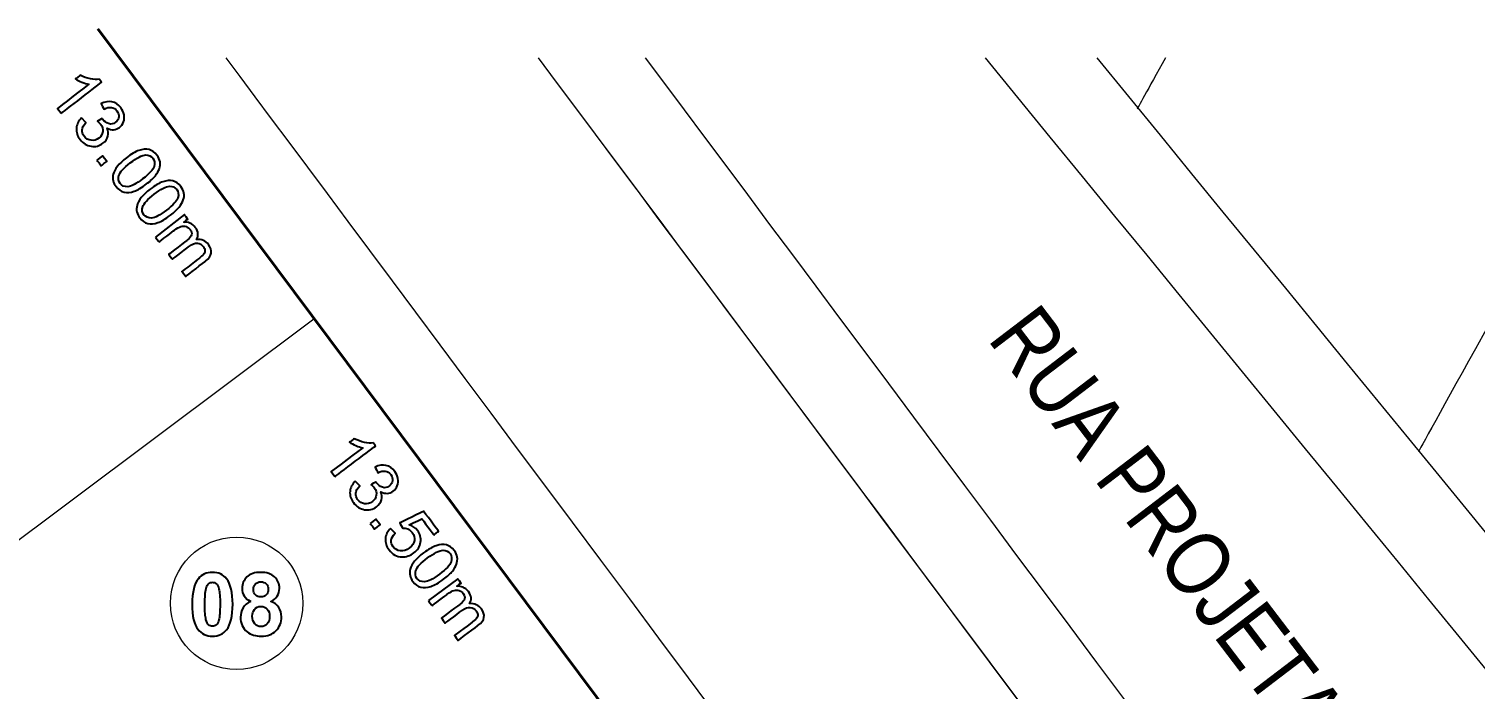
# Model space of a CAD drawing. Header units: millimetres. Extents: x 4360 to 8806, y 1896 to 3880.
# Drawn here: x 4573.36 to 4591.18, y 1946.86 to 1954.99 of the extents above; entities that cross this region are included whole.
import ezdxf

# ---------------------------------------------------------------- set-up
doc = ezdxf.new("R2010")
doc.units = ezdxf.units.MM
doc.styles.add('vinicius', font='ARIALN.TTF')

msp = doc.modelspace()

# ---------------------------------------------------------------- linework, layer by layer
at = {"lineweight": 40}
msp.add_open_spline([(4574.20598, 1954.99011), (4574.20598, 1954.99011), (4592.87746, 1929.99047), (4592.87746, 1929.99047)], degree=3, dxfattribs=at)
msp.add_open_spline([(4558.9403, 1954.63331), (4563.78131, 1949.31276), (4575.95014, 1935.93852), (4575.95014, 1935.93852), (4575.95014, 1935.93852), (4575.95014, 1935.93852), (4583.77651, 1922.36535), (4583.77651, 1922.36535)], degree=3, knots=[0.533151737, 0.533151737, 0.533151737, 0.533151737, 0.666666667, 0.666666667, 0.666666667, 0.666666677, 1, 1, 1, 1], dxfattribs=at)
at = {"lineweight": 20}
for points in [[(4575.78348, 1954.63331), (4579.2679, 1949.96377), (4593.7048, 1930.61656), (4593.7048, 1930.61656)], [(4579.63273, 1954.63331), (4584.31512, 1948.36927), (4596.16453, 1932.51729), (4596.16453, 1932.51729)], [(4596.16453, 1932.51729), (4596.16453, 1932.51729), (4584.30412, 1948.38887), (4579.63781, 1954.63331)], [(4596.96953, 1933.18812), (4596.96953, 1933.18812), (4585.87869, 1948.04359), (4580.95893, 1954.63331)], [(4585.14209, 1954.63331), (4593.69567, 1944.1953), (4601.79951, 1934.30613), (4601.79951, 1934.30613)], [(4586.51915, 1954.63331), (4594.86694, 1944.44644), (4602.62685, 1934.97696), (4602.62685, 1934.97696)], [(4587.36621, 1954.63331), (4587.14628, 1954.23628), (4587.01884, 1954.00621), (4587.01884, 1954.00621)], [(4593.17509, 1954.63331), (4591.70359, 1951.97869), (4590.48482, 1949.77997), (4590.48482, 1949.77997)], [(4576.86696, 1951.41231), (4576.86696, 1951.41231), (4568.9735, 1945.509), (4568.9735, 1945.509)]]:
    msp.add_open_spline(points, degree=3, dxfattribs=at)
for points, knots in [([(4573.75568, 1953.95027), (4573.75568, 1953.95027), (4573.70883, 1954.01085), (4573.70883, 1954.01085), (4573.70883, 1954.01085), (4573.70883, 1954.01085), (4574.09564, 1954.30871), (4574.09564, 1954.30871), (4574.09564, 1954.30871), (4574.07049, 1954.31268), (4574.04176, 1954.32107), (4574.00964, 1954.33396), (4574.00964, 1954.33396), (4573.97742, 1954.34706), (4573.95048, 1954.36027), (4573.92898, 1954.37384), (4573.92898, 1954.37384), (4573.92898, 1954.37384), (4573.98767, 1954.41906), (4573.98767, 1954.41906), (4573.98767, 1954.41906), (4574.02977, 1954.39735), (4574.07202, 1954.38256), (4574.11418, 1954.37464), (4574.11418, 1954.37464), (4574.15638, 1954.36676), (4574.1923, 1954.36566), (4574.22177, 1954.37157), (4574.22177, 1954.37157), (4574.22177, 1954.37157), (4574.25193, 1954.33254), (4574.25193, 1954.33254), (4574.25193, 1954.33254), (4574.25193, 1954.33254), (4573.75568, 1953.95027), (4573.75568, 1953.95027)], [0, 0, 0, 0, 0.1, 0.1, 0.1, 0.10000001, 0.2, 0.2, 0.2, 0.20000001, 0.3, 0.3, 0.3, 0.30000001, 0.4, 0.4, 0.4, 0.40000001, 0.5, 0.5, 0.5, 0.50000001, 0.6, 0.6, 0.6, 0.60000001, 0.7, 0.7, 0.7, 0.70000001, 0.8, 0.8, 0.8, 0.80000001, 1, 1, 1, 1]), ([(4574.00425, 1953.89312), (4574.00425, 1953.89312), (4574.05903, 1953.83871), (4574.05903, 1953.83871), (4574.05903, 1953.83871), (4574.03003, 1953.80533), (4574.01445, 1953.77427), (4574.01218, 1953.7459), (4574.01218, 1953.7459), (4574.00985, 1953.71743), (4574.01799, 1953.69113), (4574.03658, 1953.66715), (4574.03658, 1953.66715), (4574.05856, 1953.63857), (4574.08697, 1953.6222), (4574.12189, 1953.61771), (4574.12189, 1953.61771), (4574.1568, 1953.61327), (4574.18881, 1953.6223), (4574.21808, 1953.6448), (4574.21808, 1953.6448), (4574.24602, 1953.66635), (4574.26202, 1953.69303), (4574.26604, 1953.72514), (4574.26604, 1953.72514), (4574.2701, 1953.75731), (4574.26139, 1953.78747), (4574.23973, 1953.81563), (4574.23973, 1953.81563), (4574.23081, 1953.82704), (4574.2176, 1953.83961), (4574.19996, 1953.85318), (4574.19996, 1953.85318), (4574.19996, 1953.85318), (4574.25838, 1953.88746), (4574.25838, 1953.88746), (4574.25838, 1953.88746), (4574.26118, 1953.88313), (4574.26334, 1953.87965), (4574.26524, 1953.87722), (4574.26524, 1953.87722), (4574.28516, 1953.85128), (4574.30983, 1953.83322), (4574.33925, 1953.82297), (4574.33925, 1953.82297), (4574.36867, 1953.81267), (4574.3974, 1953.81832), (4574.42545, 1953.83998), (4574.42545, 1953.83998), (4574.44774, 1953.85709), (4574.46047, 1953.8788), (4574.46338, 1953.90516), (4574.46338, 1953.90516), (4574.46644, 1953.93152), (4574.45873, 1953.95661), (4574.4404, 1953.98048), (4574.4404, 1953.98048), (4574.42228, 1954.00404), (4574.39968, 1954.01788), (4574.37279, 1954.02226), (4574.37279, 1954.02226), (4574.34569, 1954.0266), (4574.31564, 1954.01952), (4574.28262, 1954.00114), (4574.28262, 1954.00114), (4574.28262, 1954.00114), (4574.24665, 1954.07012), (4574.24665, 1954.07012), (4574.24665, 1954.07012), (4574.29303, 1954.0941), (4574.33745, 1954.10155), (4574.38008, 1954.09252), (4574.38008, 1954.09252), (4574.42276, 1954.08343), (4574.4592, 1954.05934), (4574.48921, 1954.0201), (4574.48921, 1954.0201), (4574.51002, 1953.99321), (4574.52333, 1953.9639), (4574.52935, 1953.93226), (4574.52935, 1953.93226), (4574.53516, 1953.90062), (4574.53273, 1953.87104), (4574.52211, 1953.84368), (4574.52211, 1953.84368), (4574.51134, 1953.81631), (4574.49475, 1953.79397), (4574.4722, 1953.77659), (4574.4722, 1953.77659), (4574.45091, 1953.76017), (4574.42698, 1953.75092), (4574.40068, 1953.74886), (4574.40068, 1953.74886), (4574.37422, 1953.74685), (4574.34733, 1953.75309), (4574.31965, 1953.76761), (4574.31965, 1953.76761), (4574.33539, 1953.73312), (4574.33888, 1953.69974), (4574.33016, 1953.66715), (4574.33016, 1953.66715), (4574.32134, 1953.63461), (4574.301, 1953.60603), (4574.269, 1953.58147), (4574.269, 1953.58147), (4574.22589, 1953.54819), (4574.1773, 1953.53573), (4574.123, 1953.54418), (4574.123, 1953.54418), (4574.06875, 1953.55247), (4574.02311, 1953.58068), (4573.98608, 1953.6288), (4573.98608, 1953.6288), (4573.9527, 1953.67222), (4573.93775, 1953.71822), (4573.94156, 1953.76677), (4573.94156, 1953.76677), (4573.94541, 1953.81536), (4573.96622, 1953.85746), (4574.00425, 1953.89312)], [0, 0, 0, 0, 0.03225806, 0.03225806, 0.03225806, 0.03225807, 0.06451613, 0.06451613, 0.06451613, 0.06451614, 0.09677419, 0.09677419, 0.09677419, 0.0967742, 0.12903226, 0.12903226, 0.12903226, 0.12903227, 0.16129032, 0.16129032, 0.16129032, 0.16129033, 0.19354839, 0.19354839, 0.19354839, 0.1935484, 0.22580645, 0.22580645, 0.22580645, 0.22580646, 0.25806452, 0.25806452, 0.25806452, 0.25806453, 0.29032258, 0.29032258, 0.29032258, 0.29032259, 0.32258065, 0.32258065, 0.32258065, 0.32258066, 0.35483871, 0.35483871, 0.35483871, 0.35483872, 0.38709677, 0.38709677, 0.38709677, 0.38709678, 0.41935484, 0.41935484, 0.41935484, 0.41935485, 0.4516129, 0.4516129, 0.4516129, 0.45161291, 0.48387097, 0.48387097, 0.48387097, 0.48387098, 0.51612903, 0.51612903, 0.51612903, 0.51612904, 0.5483871, 0.5483871, 0.5483871, 0.54838711, 0.58064516, 0.58064516, 0.58064516, 0.58064517, 0.61290323, 0.61290323, 0.61290323, 0.61290324, 0.64516129, 0.64516129, 0.64516129, 0.6451613, 0.67741935, 0.67741935, 0.67741935, 0.67741936, 0.70967742, 0.70967742, 0.70967742, 0.70967743, 0.74193548, 0.74193548, 0.74193548, 0.74193549, 0.77419355, 0.77419355, 0.77419355, 0.77419356, 0.80645161, 0.80645161, 0.80645161, 0.80645162, 0.83870968, 0.83870968, 0.83870968, 0.83870969, 0.87096774, 0.87096774, 0.87096774, 0.87096775, 0.90322581, 0.90322581, 0.90322581, 0.90322582, 0.93548387, 0.93548387, 0.93548387, 0.93548388, 1, 1, 1, 1]), ([(4574.55809, 1953.4023), (4574.6164, 1953.4472), (4574.66817, 1953.47741), (4574.71301, 1953.49289), (4574.71301, 1953.49289), (4574.75796, 1953.50826), (4574.79922, 1953.51154), (4574.83682, 1953.50277), (4574.83682, 1953.50277), (4574.87433, 1953.49395), (4574.90697, 1953.47155), (4574.93465, 1953.43568), (4574.93465, 1953.43568), (4574.95514, 1953.40906), (4574.96782, 1953.38165), (4574.97247, 1953.35344), (4574.97247, 1953.35344), (4574.97728, 1953.32529), (4574.97448, 1953.29692), (4574.96449, 1953.2684), (4574.96449, 1953.2684), (4574.9543, 1953.23988), (4574.93771, 1953.21072), (4574.91463, 1953.18103), (4574.91463, 1953.18103), (4574.89139, 1953.1514), (4574.85542, 1953.1177), (4574.80635, 1953.07993), (4574.80635, 1953.07993), (4574.74824, 1953.03525), (4574.69695, 1953.00524), (4574.65216, 1952.98971), (4574.65216, 1952.98971), (4574.60732, 1952.97403), (4574.56606, 1952.97075), (4574.5284, 1952.97941), (4574.5284, 1952.97941), (4574.49069, 1952.98829), (4574.45783, 1953.01063), (4574.43005, 1953.04681), (4574.43005, 1953.04681), (4574.39328, 1953.09456), (4574.38156, 1953.14506), (4574.39482, 1953.19867), (4574.39482, 1953.19867), (4574.41087, 1953.2628), (4574.46533, 1953.33068), (4574.55809, 1953.4023)], [0, 0, 0, 0, 0.07692308, 0.07692308, 0.07692308, 0.07692309, 0.15384615, 0.15384615, 0.15384615, 0.15384616, 0.23076923, 0.23076923, 0.23076923, 0.23076924, 0.30769231, 0.30769231, 0.30769231, 0.30769232, 0.38461538, 0.38461538, 0.38461538, 0.38461539, 0.46153846, 0.46153846, 0.46153846, 0.46153847, 0.53846154, 0.53846154, 0.53846154, 0.53846155, 0.61538462, 0.61538462, 0.61538462, 0.61538463, 0.69230769, 0.69230769, 0.69230769, 0.6923077, 0.76923077, 0.76923077, 0.76923077, 0.76923078, 0.84615385, 0.84615385, 0.84615385, 0.84615386, 1, 1, 1, 1]), ([(4574.19367, 1953.3732), (4574.19367, 1953.3732), (4574.26271, 1953.42649), (4574.26271, 1953.42649), (4574.26271, 1953.42649), (4574.26271, 1953.42649), (4574.31601, 1953.3573), (4574.31601, 1953.3573), (4574.31601, 1953.3573), (4574.31601, 1953.3573), (4574.24697, 1953.30405), (4574.24697, 1953.30405), (4574.24697, 1953.30405), (4574.24697, 1953.30405), (4574.19367, 1953.3732), (4574.19367, 1953.3732)], [0, 0, 0, 0, 0.2, 0.2, 0.2, 0.20000001, 0.4, 0.4, 0.4, 0.40000001, 0.6, 0.6, 0.6, 0.60000001, 1, 1, 1, 1]), ([(4574.6061, 1953.33987), (4574.52486, 1953.27738), (4574.47822, 1953.2263), (4574.46607, 1953.18668), (4574.46607, 1953.18668), (4574.45382, 1953.14691), (4574.45847, 1953.11326), (4574.47986, 1953.08527), (4574.47986, 1953.08527), (4574.5013, 1953.05738), (4574.533, 1953.04444), (4574.57451, 1953.04613), (4574.57451, 1953.04613), (4574.61608, 1953.04792), (4574.67741, 1953.07999), (4574.75833, 1953.14226), (4574.75833, 1953.14226), (4574.83968, 1953.20491), (4574.88637, 1953.25609), (4574.89847, 1953.29565), (4574.89847, 1953.29565), (4574.91067, 1953.33522), (4574.90581, 1953.36923), (4574.88399, 1953.3976), (4574.88399, 1953.3976), (4574.86244, 1953.42538), (4574.83365, 1953.43864), (4574.79716, 1953.43711), (4574.79716, 1953.43711), (4574.75094, 1953.43484), (4574.68729, 1953.40241), (4574.6061, 1953.33987)], [0, 0, 0, 0, 0.11111111, 0.11111111, 0.11111111, 0.11111112, 0.22222222, 0.22222222, 0.22222222, 0.22222223, 0.33333333, 0.33333333, 0.33333333, 0.33333334, 0.44444444, 0.44444444, 0.44444444, 0.44444445, 0.55555556, 0.55555556, 0.55555556, 0.55555557, 0.66666667, 0.66666667, 0.66666667, 0.66666668, 0.77777778, 0.77777778, 0.77777778, 0.77777779, 1, 1, 1, 1]), ([(4574.85204, 1953.01649), (4574.91035, 1953.06139), (4574.96212, 1953.09161), (4575.00696, 1953.10714), (4575.00696, 1953.10714), (4575.05186, 1953.12251), (4575.09317, 1953.12578), (4575.13072, 1953.11696), (4575.13072, 1953.11696), (4575.16828, 1953.10814), (4575.20092, 1953.08574), (4575.2286, 1953.04988), (4575.2286, 1953.04988), (4575.24909, 1953.02326), (4575.26172, 1952.99584), (4575.26642, 1952.96763), (4575.26642, 1952.96763), (4575.27117, 1952.93948), (4575.26843, 1952.91117), (4575.25844, 1952.88259), (4575.25844, 1952.88259), (4575.24825, 1952.85407), (4575.23166, 1952.82491), (4575.20858, 1952.79523), (4575.20858, 1952.79523), (4575.18534, 1952.76565), (4575.14932, 1952.73189), (4575.1003, 1952.69413), (4575.1003, 1952.69413), (4575.04219, 1952.64949), (4574.9909, 1952.61944), (4574.94606, 1952.60391), (4574.94606, 1952.60391), (4574.90127, 1952.58822), (4574.86001, 1952.58494), (4574.8223, 1952.59361), (4574.8223, 1952.59361), (4574.78464, 1952.60248), (4574.75178, 1952.62482), (4574.72395, 1952.66101), (4574.72395, 1952.66101), (4574.68723, 1952.70881), (4574.67551, 1952.75931), (4574.68871, 1952.81287), (4574.68871, 1952.81287), (4574.70477, 1952.87705), (4574.75928, 1952.94492), (4574.85204, 1953.01649)], [0, 0, 0, 0, 0.07692308, 0.07692308, 0.07692308, 0.07692309, 0.15384615, 0.15384615, 0.15384615, 0.15384616, 0.23076923, 0.23076923, 0.23076923, 0.23076924, 0.30769231, 0.30769231, 0.30769231, 0.30769232, 0.38461538, 0.38461538, 0.38461538, 0.38461539, 0.46153846, 0.46153846, 0.46153846, 0.46153847, 0.53846154, 0.53846154, 0.53846154, 0.53846155, 0.61538462, 0.61538462, 0.61538462, 0.61538463, 0.69230769, 0.69230769, 0.69230769, 0.6923077, 0.76923077, 0.76923077, 0.76923077, 0.76923078, 0.84615385, 0.84615385, 0.84615385, 0.84615386, 1, 1, 1, 1]), ([(4574.90005, 1952.95406), (4574.81881, 1952.89157), (4574.77217, 1952.84049), (4574.76002, 1952.80088), (4574.76002, 1952.80088), (4574.74777, 1952.76116), (4574.75242, 1952.72746), (4574.77381, 1952.69951), (4574.77381, 1952.69951), (4574.79525, 1952.67157), (4574.82689, 1952.65863), (4574.86846, 1952.66032), (4574.86846, 1952.66032), (4574.91003, 1952.66212), (4574.97136, 1952.69418), (4575.05223, 1952.75645), (4575.05223, 1952.75645), (4575.13363, 1952.8191), (4575.18027, 1952.87028), (4575.19242, 1952.9099), (4575.19242, 1952.9099), (4575.20457, 1952.94946), (4575.19971, 1952.98343), (4575.17794, 1953.01179), (4575.17794, 1953.01179), (4575.15639, 1953.03963), (4575.12755, 1953.05289), (4575.09111, 1953.0513), (4575.09111, 1953.0513), (4575.04489, 1953.04903), (4574.98124, 1953.0166), (4574.90005, 1952.95406)], [0, 0, 0, 0, 0.11111111, 0.11111111, 0.11111111, 0.11111112, 0.22222222, 0.22222222, 0.22222222, 0.22222223, 0.33333333, 0.33333333, 0.33333333, 0.33333334, 0.44444444, 0.44444444, 0.44444444, 0.44444445, 0.55555556, 0.55555556, 0.55555556, 0.55555557, 0.66666667, 0.66666667, 0.66666667, 0.66666668, 0.77777778, 0.77777778, 0.77777778, 0.77777779, 1, 1, 1, 1]), ([(4574.91521, 1952.42616), (4574.91521, 1952.42616), (4575.27323, 1952.70184), (4575.27323, 1952.70184), (4575.27323, 1952.70184), (4575.27323, 1952.70184), (4575.31507, 1952.64759), (4575.31507, 1952.64759), (4575.31507, 1952.64759), (4575.31507, 1952.64759), (4575.26484, 1952.60882), (4575.26484, 1952.60882), (4575.26484, 1952.60882), (4575.29098, 1952.61109), (4575.3166, 1952.60702), (4575.34164, 1952.59651), (4575.34164, 1952.59651), (4575.36673, 1952.58621), (4575.38844, 1952.56904), (4575.40677, 1952.54533), (4575.40677, 1952.54533), (4575.4271, 1952.51865), (4575.43841, 1952.49272), (4575.44047, 1952.46731), (4575.44047, 1952.46731), (4575.44247, 1952.44185), (4575.43635, 1952.41803), (4575.42193, 1952.39584), (4575.42193, 1952.39584), (4575.48558, 1952.39965), (4575.5348, 1952.37884), (4575.56977, 1952.33351), (4575.56977, 1952.33351), (4575.59719, 1952.29797), (4575.60838, 1952.2631), (4575.60347, 1952.22893), (4575.60347, 1952.22893), (4575.59845, 1952.19459), (4575.57548, 1952.16179), (4575.5347, 1952.13015), (4575.5347, 1952.13015), (4575.5347, 1952.13015), (4575.28892, 1951.94089), (4575.28892, 1951.94089), (4575.28892, 1951.94089), (4575.28892, 1951.94089), (4575.24239, 1952.00127), (4575.24239, 1952.00127), (4575.24239, 1952.00127), (4575.24239, 1952.00127), (4575.46788, 1952.175), (4575.46788, 1952.175), (4575.46788, 1952.175), (4575.49218, 1952.1937), (4575.50808, 1952.20907), (4575.51589, 1952.22132), (4575.51589, 1952.22132), (4575.52355, 1952.23342), (4575.52651, 1952.2471), (4575.52509, 1952.26252), (4575.52509, 1952.26252), (4575.52371, 1952.27789), (4575.51753, 1952.29253), (4575.50686, 1952.30642), (4575.50686, 1952.30642), (4575.48737, 1952.33161), (4575.46307, 1952.34603), (4575.43339, 1952.34978), (4575.43339, 1952.34978), (4575.40386, 1952.35359), (4575.37064, 1952.34123), (4575.33382, 1952.31281), (4575.33382, 1952.31281), (4575.33382, 1952.31281), (4575.12586, 1952.15271), (4575.12586, 1952.15271), (4575.12586, 1952.15271), (4575.12586, 1952.15271), (4575.07901, 1952.21335), (4575.07901, 1952.21335), (4575.07901, 1952.21335), (4575.07901, 1952.21335), (4575.31163, 1952.39252), (4575.31163, 1952.39252), (4575.31163, 1952.39252), (4575.33857, 1952.41327), (4575.355, 1952.43387), (4575.36086, 1952.45405), (4575.36086, 1952.45405), (4575.36683, 1952.47428), (4575.36108, 1952.49578), (4575.3438, 1952.51823), (4575.3438, 1952.51823), (4575.33065, 1952.53529), (4575.31401, 1952.5476), (4575.29373, 1952.55521), (4575.29373, 1952.55521), (4575.27366, 1952.56281), (4575.25242, 1952.56308), (4575.23008, 1952.55626), (4575.23008, 1952.55626), (4575.20774, 1952.5495), (4575.18022, 1952.5335), (4575.14762, 1952.50846), (4575.14762, 1952.50846), (4575.14762, 1952.50846), (4574.96191, 1952.36531), (4574.96191, 1952.36531), (4574.96191, 1952.36531), (4574.96191, 1952.36531), (4574.91521, 1952.42616), (4574.91521, 1952.42616)], [0, 0, 0, 0, 0.03448276, 0.03448276, 0.03448276, 0.03448277, 0.06896552, 0.06896552, 0.06896552, 0.06896553, 0.10344828, 0.10344828, 0.10344828, 0.10344829, 0.13793103, 0.13793103, 0.13793103, 0.13793104, 0.17241379, 0.17241379, 0.17241379, 0.1724138, 0.20689655, 0.20689655, 0.20689655, 0.20689656, 0.24137931, 0.24137931, 0.24137931, 0.24137932, 0.27586207, 0.27586207, 0.27586207, 0.27586208, 0.31034483, 0.31034483, 0.31034483, 0.31034484, 0.34482759, 0.34482759, 0.34482759, 0.3448276, 0.37931034, 0.37931034, 0.37931034, 0.37931035, 0.4137931, 0.4137931, 0.4137931, 0.41379311, 0.44827586, 0.44827586, 0.44827586, 0.44827587, 0.48275862, 0.48275862, 0.48275862, 0.48275863, 0.51724138, 0.51724138, 0.51724138, 0.51724139, 0.55172414, 0.55172414, 0.55172414, 0.55172415, 0.5862069, 0.5862069, 0.5862069, 0.58620691, 0.62068966, 0.62068966, 0.62068966, 0.62068967, 0.65517241, 0.65517241, 0.65517241, 0.65517242, 0.68965517, 0.68965517, 0.68965517, 0.68965518, 0.72413793, 0.72413793, 0.72413793, 0.72413794, 0.75862069, 0.75862069, 0.75862069, 0.7586207, 0.79310345, 0.79310345, 0.79310345, 0.79310346, 0.82758621, 0.82758621, 0.82758621, 0.82758622, 0.86206897, 0.86206897, 0.86206897, 0.86206898, 0.89655172, 0.89655172, 0.89655172, 0.89655173, 0.93103448, 0.93103448, 0.93103448, 0.93103449, 1, 1, 1, 1]), ([(4577.12874, 1949.47551), (4577.12874, 1949.47551), (4577.08284, 1949.53673), (4577.08284, 1949.53673), (4577.08284, 1949.53673), (4577.08284, 1949.53673), (4577.47335, 1949.82947), (4577.47335, 1949.82947), (4577.47335, 1949.82947), (4577.4482, 1949.83369), (4577.41957, 1949.84241), (4577.38756, 1949.85588), (4577.38756, 1949.85588), (4577.3555, 1949.86924), (4577.32888, 1949.88287), (4577.30754, 1949.89676), (4577.30754, 1949.89676), (4577.30754, 1949.89676), (4577.3667, 1949.94103), (4577.3667, 1949.94103), (4577.3667, 1949.94103), (4577.40859, 1949.91889), (4577.45058, 1949.90363), (4577.49273, 1949.89518), (4577.49273, 1949.89518), (4577.53488, 1949.88667), (4577.57059, 1949.88519), (4577.60022, 1949.89074), (4577.60022, 1949.89074), (4577.60022, 1949.89074), (4577.62986, 1949.85118), (4577.62986, 1949.85118), (4577.62986, 1949.85118), (4577.62986, 1949.85118), (4577.12874, 1949.47551), (4577.12874, 1949.47551)], [0, 0, 0, 0, 0.1, 0.1, 0.1, 0.10000001, 0.2, 0.2, 0.2, 0.20000001, 0.3, 0.3, 0.3, 0.30000001, 0.4, 0.4, 0.4, 0.40000001, 0.5, 0.5, 0.5, 0.50000001, 0.6, 0.6, 0.6, 0.60000001, 0.7, 0.7, 0.7, 0.70000001, 0.8, 0.8, 0.8, 0.80000001, 1, 1, 1, 1]), ([(4577.37932, 1949.4172), (4577.37932, 1949.4172), (4577.43347, 1949.3621), (4577.43347, 1949.3621), (4577.43347, 1949.3621), (4577.40394, 1949.32893), (4577.38793, 1949.2983), (4577.38529, 1949.26977), (4577.38529, 1949.26977), (4577.38265, 1949.24151), (4577.39036, 1949.21516), (4577.40869, 1949.19086), (4577.40869, 1949.19086), (4577.43024, 1949.16207), (4577.4585, 1949.14522), (4577.49337, 1949.14026), (4577.49337, 1949.14026), (4577.52823, 1949.1354), (4577.56034, 1949.14395), (4577.58987, 1949.16619), (4577.58987, 1949.16619), (4577.61797, 1949.18727), (4577.63424, 1949.21384), (4577.63878, 1949.24595), (4577.63878, 1949.24595), (4577.64333, 1949.27791), (4577.63487, 1949.30812), (4577.61369, 1949.33649), (4577.61369, 1949.33649), (4577.60498, 1949.34816), (4577.59193, 1949.36078), (4577.5745, 1949.37462), (4577.5745, 1949.37462), (4577.5745, 1949.37462), (4577.63334, 1949.40817), (4577.63334, 1949.40817), (4577.63334, 1949.40817), (4577.63598, 1949.40378), (4577.6382, 1949.40029), (4577.64005, 1949.39781), (4577.64005, 1949.39781), (4577.6597, 1949.37167), (4577.68405, 1949.35334), (4577.71326, 1949.34272), (4577.71326, 1949.34272), (4577.74263, 1949.33205), (4577.77142, 1949.33728), (4577.79978, 1949.35862), (4577.79978, 1949.35862), (4577.82218, 1949.37547), (4577.83512, 1949.39697), (4577.83845, 1949.42327), (4577.83845, 1949.42327), (4577.84183, 1949.44942), (4577.83443, 1949.47456), (4577.81647, 1949.49875), (4577.81647, 1949.49875), (4577.79857, 1949.52258), (4577.77622, 1949.53684), (4577.74929, 1949.54133), (4577.74929, 1949.54133), (4577.7224, 1949.54603), (4577.69234, 1949.53948), (4577.65891, 1949.52152), (4577.65891, 1949.52152), (4577.65891, 1949.52152), (4577.62394, 1949.59098), (4577.62394, 1949.59098), (4577.62394, 1949.59098), (4577.67058, 1949.61422), (4577.71522, 1949.62119), (4577.75768, 1949.61158), (4577.75768, 1949.61158), (4577.8002, 1949.60191), (4577.83623, 1949.57735), (4577.86586, 1949.53779), (4577.86586, 1949.53779), (4577.8862, 1949.51059), (4577.89914, 1949.48111), (4577.90463, 1949.44937), (4577.90463, 1949.44937), (4577.91013, 1949.41773), (4577.90733, 1949.3883), (4577.89629, 1949.361), (4577.89629, 1949.361), (4577.88519, 1949.33374), (4577.86834, 1949.31161), (4577.84563, 1949.29449), (4577.84563, 1949.29449), (4577.82392, 1949.27838), (4577.80015, 1949.26951), (4577.77369, 1949.26777), (4577.77369, 1949.26777), (4577.74738, 1949.26608), (4577.72034, 1949.27257), (4577.69287, 1949.28747), (4577.69287, 1949.28747), (4577.70824, 1949.25287), (4577.71125, 1949.21943), (4577.70212, 1949.187), (4577.70212, 1949.187), (4577.69298, 1949.15462), (4577.67227, 1949.12631), (4577.63995, 1949.10207), (4577.63995, 1949.10207), (4577.59637, 1949.06953), (4577.54751, 1949.05764), (4577.49342, 1949.06673), (4577.49342, 1949.06673), (4577.43938, 1949.07576), (4577.39401, 1949.10455), (4577.35762, 1949.15309), (4577.35762, 1949.15309), (4577.32481, 1949.19688), (4577.3106, 1949.2431), (4577.31499, 1949.29164), (4577.31499, 1949.29164), (4577.31937, 1949.34008), (4577.34092, 1949.38186), (4577.37932, 1949.4172)], [0, 0, 0, 0, 0.03225806, 0.03225806, 0.03225806, 0.03225807, 0.06451613, 0.06451613, 0.06451613, 0.06451614, 0.09677419, 0.09677419, 0.09677419, 0.0967742, 0.12903226, 0.12903226, 0.12903226, 0.12903227, 0.16129032, 0.16129032, 0.16129032, 0.16129033, 0.19354839, 0.19354839, 0.19354839, 0.1935484, 0.22580645, 0.22580645, 0.22580645, 0.22580646, 0.25806452, 0.25806452, 0.25806452, 0.25806453, 0.29032258, 0.29032258, 0.29032258, 0.29032259, 0.32258065, 0.32258065, 0.32258065, 0.32258066, 0.35483871, 0.35483871, 0.35483871, 0.35483872, 0.38709677, 0.38709677, 0.38709677, 0.38709678, 0.41935484, 0.41935484, 0.41935484, 0.41935485, 0.4516129, 0.4516129, 0.4516129, 0.45161291, 0.48387097, 0.48387097, 0.48387097, 0.48387098, 0.51612903, 0.51612903, 0.51612903, 0.51612904, 0.5483871, 0.5483871, 0.5483871, 0.54838711, 0.58064516, 0.58064516, 0.58064516, 0.58064517, 0.61290323, 0.61290323, 0.61290323, 0.61290324, 0.64516129, 0.64516129, 0.64516129, 0.6451613, 0.67741935, 0.67741935, 0.67741935, 0.67741936, 0.70967742, 0.70967742, 0.70967742, 0.70967743, 0.74193548, 0.74193548, 0.74193548, 0.74193549, 0.77419355, 0.77419355, 0.77419355, 0.77419356, 0.80645161, 0.80645161, 0.80645161, 0.80645162, 0.83870968, 0.83870968, 0.83870968, 0.83870969, 0.87096774, 0.87096774, 0.87096774, 0.87096775, 0.90322581, 0.90322581, 0.90322581, 0.90322582, 0.93548387, 0.93548387, 0.93548387, 0.93548388, 1, 1, 1, 1]), ([(4577.81526, 1948.83564), (4577.81526, 1948.83564), (4577.86903, 1948.77542), (4577.86903, 1948.77542), (4577.86903, 1948.77542), (4577.84119, 1948.74705), (4577.82593, 1948.71842), (4577.82329, 1948.68927), (4577.82329, 1948.68927), (4577.82049, 1948.66), (4577.82831, 1948.63312), (4577.84663, 1948.60871), (4577.84663, 1948.60871), (4577.86871, 1948.57919), (4577.89866, 1948.56255), (4577.93617, 1948.5588), (4577.93617, 1948.5588), (4577.97378, 1948.555), (4578.01086, 1948.56688), (4578.04767, 1948.59445), (4578.04767, 1948.59445), (4578.08253, 1948.62076), (4578.10282, 1948.65113), (4578.10831, 1948.68594), (4578.10831, 1948.68594), (4578.11375, 1948.7207), (4578.10456, 1948.75397), (4578.08079, 1948.78567), (4578.08079, 1948.78567), (4578.066, 1948.80547), (4578.0481, 1948.82005), (4578.02734, 1948.82909), (4578.02734, 1948.82909), (4578.00642, 1948.83822), (4577.9855, 1948.84197), (4577.96427, 1948.84044), (4577.96427, 1948.84044), (4577.96427, 1948.84044), (4577.92867, 1948.90351), (4577.92867, 1948.90351), (4577.92867, 1948.90351), (4577.92867, 1948.90351), (4578.22124, 1949.04734), (4578.22124, 1949.04734), (4578.22124, 1949.04734), (4578.22124, 1949.04734), (4578.40723, 1948.79929), (4578.40723, 1948.79929), (4578.40723, 1948.79929), (4578.40723, 1948.79929), (4578.34881, 1948.75529), (4578.34881, 1948.75529), (4578.34881, 1948.75529), (4578.34881, 1948.75529), (4578.19938, 1948.95448), (4578.19938, 1948.95448), (4578.19938, 1948.95448), (4578.19938, 1948.95448), (4578.04508, 1948.88074), (4578.04508, 1948.88074), (4578.04508, 1948.88074), (4578.08856, 1948.86654), (4578.12252, 1948.84292), (4578.14719, 1948.81007), (4578.14719, 1948.81007), (4578.17988, 1948.76644), (4578.19235, 1948.71832), (4578.18464, 1948.66571), (4578.18464, 1948.66571), (4578.17687, 1948.6131), (4578.14925, 1948.56905), (4578.10181, 1948.5335), (4578.10181, 1948.5335), (4578.05676, 1948.49969), (4578.00774, 1948.48358), (4577.95513, 1948.48522), (4577.95513, 1948.48522), (4577.89074, 1948.48701), (4577.83787, 1948.51554), (4577.79635, 1948.57079), (4577.79635, 1948.57079), (4577.76223, 1948.61632), (4577.74712, 1948.66286), (4577.75108, 1948.71066), (4577.75108, 1948.71066), (4577.75504, 1948.75836), (4577.77644, 1948.80003), (4577.81526, 1948.83564)], [0, 0, 0, 0, 0.04347826, 0.04347826, 0.04347826, 0.04347827, 0.08695652, 0.08695652, 0.08695652, 0.08695653, 0.13043478, 0.13043478, 0.13043478, 0.13043479, 0.17391304, 0.17391304, 0.17391304, 0.17391305, 0.2173913, 0.2173913, 0.2173913, 0.21739131, 0.26086957, 0.26086957, 0.26086957, 0.26086958, 0.30434783, 0.30434783, 0.30434783, 0.30434784, 0.34782609, 0.34782609, 0.34782609, 0.3478261, 0.39130435, 0.39130435, 0.39130435, 0.39130436, 0.43478261, 0.43478261, 0.43478261, 0.43478262, 0.47826087, 0.47826087, 0.47826087, 0.47826088, 0.52173913, 0.52173913, 0.52173913, 0.52173914, 0.56521739, 0.56521739, 0.56521739, 0.5652174, 0.60869565, 0.60869565, 0.60869565, 0.60869566, 0.65217391, 0.65217391, 0.65217391, 0.65217392, 0.69565217, 0.69565217, 0.69565217, 0.69565218, 0.73913043, 0.73913043, 0.73913043, 0.73913044, 0.7826087, 0.7826087, 0.7826087, 0.78260871, 0.82608696, 0.82608696, 0.82608696, 0.82608697, 0.86956522, 0.86956522, 0.86956522, 0.86956523, 0.91304348, 0.91304348, 0.91304348, 0.91304349, 1, 1, 1, 1]), ([(4577.56467, 1948.89691), (4577.56467, 1948.89691), (4577.6345, 1948.94915), (4577.6345, 1948.94915), (4577.6345, 1948.94915), (4577.6345, 1948.94915), (4577.68674, 1948.87932), (4577.68674, 1948.87932), (4577.68674, 1948.87932), (4577.68674, 1948.87932), (4577.61697, 1948.82713), (4577.61697, 1948.82713), (4577.61697, 1948.82713), (4577.61697, 1948.82713), (4577.56467, 1948.89691), (4577.56467, 1948.89691)], [0, 0, 0, 0, 0.2, 0.2, 0.2, 0.20000001, 0.4, 0.4, 0.4, 0.40000001, 0.6, 0.6, 0.6, 0.60000001, 1, 1, 1, 1]), ([(4578.22235, 1948.53455), (4578.28125, 1948.57877), (4578.33328, 1948.60834), (4578.37833, 1948.62313), (4578.37833, 1948.62313), (4578.42339, 1948.63792), (4578.4647, 1948.64062), (4578.5022, 1948.63148), (4578.5022, 1948.63148), (4578.5397, 1948.62218), (4578.57214, 1948.59931), (4578.59929, 1948.56292), (4578.59929, 1948.56292), (4578.61925, 1948.53619), (4578.63161, 1948.50867), (4578.63594, 1948.48036), (4578.63594, 1948.48036), (4578.64033, 1948.45215), (4578.63726, 1948.42379), (4578.62675, 1948.39537), (4578.62675, 1948.39537), (4578.6164, 1948.367), (4578.59939, 1948.33806), (4578.57583, 1948.30874), (4578.57583, 1948.30874), (4578.55222, 1948.27937), (4578.51572, 1948.24615), (4578.46628, 1948.20912), (4578.46628, 1948.20912), (4578.40765, 1948.16528), (4578.35594, 1948.13581), (4578.31099, 1948.12086), (4578.31099, 1948.12086), (4578.26588, 1948.10591), (4578.22462, 1948.10306), (4578.18712, 1948.11225), (4578.18712, 1948.11225), (4578.14951, 1948.12154), (4578.11708, 1948.14442), (4578.08967, 1948.18091), (4578.08967, 1948.18091), (4578.05369, 1948.22904), (4578.0425, 1948.2798), (4578.05649, 1948.33309), (4578.05649, 1948.33309), (4578.07324, 1948.39722), (4578.12854, 1948.4643), (4578.22235, 1948.53455)], [0, 0, 0, 0, 0.07692308, 0.07692308, 0.07692308, 0.07692309, 0.15384615, 0.15384615, 0.15384615, 0.15384616, 0.23076923, 0.23076923, 0.23076923, 0.23076924, 0.30769231, 0.30769231, 0.30769231, 0.30769232, 0.38461538, 0.38461538, 0.38461538, 0.38461539, 0.46153846, 0.46153846, 0.46153846, 0.46153847, 0.53846154, 0.53846154, 0.53846154, 0.53846155, 0.61538462, 0.61538462, 0.61538462, 0.61538463, 0.69230769, 0.69230769, 0.69230769, 0.6923077, 0.76923077, 0.76923077, 0.76923077, 0.76923078, 0.84615385, 0.84615385, 0.84615385, 0.84615386, 1, 1, 1, 1]), ([(4578.26952, 1948.47164), (4578.1877, 1948.41021), (4578.14022, 1948.35966), (4578.12754, 1948.3201), (4578.12754, 1948.3201), (4578.11476, 1948.28075), (4578.11893, 1948.24689), (4578.13995, 1948.21868), (4578.13995, 1948.21868), (4578.16119, 1948.19063), (4578.19246, 1948.17706), (4578.23413, 1948.17838), (4578.23413, 1948.17838), (4578.2757, 1948.17959), (4578.3374, 1948.21081), (4578.41911, 1948.27208), (4578.41911, 1948.27208), (4578.5013, 1948.33367), (4578.54868, 1948.38417), (4578.5612, 1948.42358), (4578.5612, 1948.42358), (4578.57388, 1948.46298), (4578.56955, 1948.497), (4578.54805, 1948.52568), (4578.54805, 1948.52568), (4578.52697, 1948.55383), (4578.49824, 1948.56736), (4578.46174, 1948.56625), (4578.46174, 1948.56625), (4578.41552, 1948.56456), (4578.3514, 1948.53302), (4578.26952, 1948.47164)], [0, 0, 0, 0, 0.11111111, 0.11111111, 0.11111111, 0.11111112, 0.22222222, 0.22222222, 0.22222222, 0.22222223, 0.33333333, 0.33333333, 0.33333333, 0.33333334, 0.44444444, 0.44444444, 0.44444444, 0.44444445, 0.55555556, 0.55555556, 0.55555556, 0.55555557, 0.66666667, 0.66666667, 0.66666667, 0.66666668, 0.77777778, 0.77777778, 0.77777778, 0.77777779, 1, 1, 1, 1]), ([(4575.61869, 1948.29427), (4575.69311, 1948.29427), (4575.75121, 1948.26765), (4575.79326, 1948.21435), (4575.79326, 1948.21435), (4575.84318, 1948.15134), (4575.86821, 1948.0467), (4575.86821, 1947.90075), (4575.86821, 1947.90075), (4575.86821, 1947.75496), (4575.84302, 1947.65011), (4575.79273, 1947.58641), (4575.79273, 1947.58641), (4575.75106, 1947.53385), (4575.69311, 1947.50755), (4575.61869, 1947.50755), (4575.61869, 1947.50755), (4575.54389, 1947.50755), (4575.48362, 1947.53634), (4575.43782, 1947.59396), (4575.43782, 1947.59396), (4575.39203, 1947.65154), (4575.3691, 1947.75438), (4575.3691, 1947.90218), (4575.3691, 1947.90218), (4575.3691, 1948.04722), (4575.39435, 1948.1517), (4575.44464, 1948.21541), (4575.44464, 1948.21541), (4575.48631, 1948.26802), (4575.54426, 1948.29427), (4575.61869, 1948.29427)], [0, 0, 0, 0, 0.11111111, 0.11111111, 0.11111111, 0.11111112, 0.22222222, 0.22222222, 0.22222222, 0.22222223, 0.33333333, 0.33333333, 0.33333333, 0.33333334, 0.44444444, 0.44444444, 0.44444444, 0.44444445, 0.55555556, 0.55555556, 0.55555556, 0.55555557, 0.66666667, 0.66666667, 0.66666667, 0.66666668, 0.77777778, 0.77777778, 0.77777778, 0.77777779, 1, 1, 1, 1]), ([(4575.61869, 1948.17194), (4575.60115, 1948.17194), (4575.58541, 1948.16623), (4575.57183, 1948.15477), (4575.57183, 1948.15477), (4575.55805, 1948.14346), (4575.54732, 1948.12308), (4575.53977, 1948.0936), (4575.53977, 1948.0936), (4575.52979, 1948.05546), (4575.52477, 1947.99108), (4575.52477, 1947.90075), (4575.52477, 1947.90075), (4575.52477, 1947.81022), (4575.52926, 1947.74815), (4575.53819, 1947.71434), (4575.53819, 1947.71434), (4575.54711, 1947.68054), (4575.55842, 1947.65798), (4575.57199, 1947.64673), (4575.57199, 1947.64673), (4575.58557, 1947.63543), (4575.60115, 1947.62988), (4575.61869, 1947.62988), (4575.61869, 1947.62988), (4575.63622, 1947.62988), (4575.65196, 1947.63564), (4575.66575, 1947.64705), (4575.66575, 1947.64705), (4575.67932, 1947.65835), (4575.69005, 1947.67874), (4575.69755, 1947.70827), (4575.69755, 1947.70827), (4575.70758, 1947.74598), (4575.7126, 1947.81022), (4575.7126, 1947.90075), (4575.7126, 1947.90075), (4575.7126, 1947.99108), (4575.70811, 1948.05314), (4575.69918, 1948.08695), (4575.69918, 1948.08695), (4575.69026, 1948.12075), (4575.67895, 1948.14346), (4575.66538, 1948.15477), (4575.66538, 1948.15477), (4575.65175, 1948.16623), (4575.63622, 1948.17194), (4575.61869, 1948.17194)], [0, 0, 0, 0, 0.07692308, 0.07692308, 0.07692308, 0.07692309, 0.15384615, 0.15384615, 0.15384615, 0.15384616, 0.23076923, 0.23076923, 0.23076923, 0.23076924, 0.30769231, 0.30769231, 0.30769231, 0.30769232, 0.38461538, 0.38461538, 0.38461538, 0.38461539, 0.46153846, 0.46153846, 0.46153846, 0.46153847, 0.53846154, 0.53846154, 0.53846154, 0.53846155, 0.61538462, 0.61538462, 0.61538462, 0.61538463, 0.69230769, 0.69230769, 0.69230769, 0.6923077, 0.76923077, 0.76923077, 0.76923077, 0.76923078, 0.84615385, 0.84615385, 0.84615385, 0.84615386, 1, 1, 1, 1]), ([(4576.09307, 1947.93704), (4576.05515, 1947.95315), (4576.02742, 1947.97518), (4576.01025, 1948.00344), (4576.01025, 1948.00344), (4575.99287, 1948.03148), (4575.98431, 1948.06244), (4575.98431, 1948.09593), (4575.98431, 1948.09593), (4575.98431, 1948.15334), (4576.00433, 1948.20072), (4576.04421, 1948.23812), (4576.04421, 1948.23812), (4576.08415, 1948.27552), (4576.14103, 1948.29427), (4576.21456, 1948.29427), (4576.21456, 1948.29427), (4576.28751, 1948.29427), (4576.34403, 1948.27552), (4576.38428, 1948.23812), (4576.38428, 1948.23812), (4576.42453, 1948.20072), (4576.44476, 1948.15334), (4576.44476, 1948.09593), (4576.44476, 1948.09593), (4576.44476, 1948.06032), (4576.43546, 1948.02863), (4576.41687, 1948.00074), (4576.41687, 1948.00074), (4576.39843, 1947.97301), (4576.37234, 1947.95172), (4576.33869, 1947.93704), (4576.33869, 1947.93704), (4576.38142, 1947.91987), (4576.4138, 1947.89483), (4576.4362, 1947.86193), (4576.4362, 1947.86193), (4576.45839, 1947.82881), (4576.46948, 1947.79088), (4576.46948, 1947.74778), (4576.46948, 1947.74778), (4576.46948, 1947.67658), (4576.44692, 1947.61879), (4576.40166, 1947.57426), (4576.40166, 1947.57426), (4576.3566, 1947.52973), (4576.29649, 1947.50755), (4576.22132, 1947.50755), (4576.22132, 1947.50755), (4576.15155, 1947.50755), (4576.0936, 1947.52598), (4576.04712, 1947.5628), (4576.04712, 1947.5628), (4575.99234, 1947.60611), (4575.96498, 1947.66585), (4575.96498, 1947.74155), (4575.96498, 1947.74155), (4575.96498, 1947.78322), (4575.97539, 1947.82147), (4575.99593, 1947.85638), (4575.99593, 1947.85638), (4576.01648, 1947.89124), (4576.04886, 1947.91808), (4576.09307, 1947.93704)], [0, 0, 0, 0, 0.05882353, 0.05882353, 0.05882353, 0.05882354, 0.11764706, 0.11764706, 0.11764706, 0.11764707, 0.17647059, 0.17647059, 0.17647059, 0.1764706, 0.23529412, 0.23529412, 0.23529412, 0.23529413, 0.29411765, 0.29411765, 0.29411765, 0.29411766, 0.35294118, 0.35294118, 0.35294118, 0.35294119, 0.41176471, 0.41176471, 0.41176471, 0.41176472, 0.47058824, 0.47058824, 0.47058824, 0.47058825, 0.52941176, 0.52941176, 0.52941176, 0.52941177, 0.58823529, 0.58823529, 0.58823529, 0.5882353, 0.64705882, 0.64705882, 0.64705882, 0.64705883, 0.70588235, 0.70588235, 0.70588235, 0.70588236, 0.76470588, 0.76470588, 0.76470588, 0.76470589, 0.82352941, 0.82352941, 0.82352941, 0.82352942, 0.88235294, 0.88235294, 0.88235294, 0.88235295, 1, 1, 1, 1]), ([(4576.12382, 1948.08515), (4576.12382, 1948.05583), (4576.13206, 1948.03275), (4576.14854, 1948.01632), (4576.14854, 1948.01632), (4576.16517, 1947.99984), (4576.18715, 1947.9916), (4576.21456, 1947.9916), (4576.21456, 1947.9916), (4576.24245, 1947.9916), (4576.26464, 1948), (4576.28128, 1948.01664), (4576.28128, 1948.01664), (4576.29791, 1948.03328), (4576.30631, 1948.05636), (4576.30631, 1948.08573), (4576.30631, 1948.08573), (4576.30631, 1948.11341), (4576.29807, 1948.13559), (4576.28165, 1948.15223), (4576.28165, 1948.15223), (4576.26501, 1948.16887), (4576.24314, 1948.17732), (4576.21615, 1948.17732), (4576.21615, 1948.17732), (4576.18789, 1948.17732), (4576.16554, 1948.16887), (4576.14891, 1948.15207), (4576.14891, 1948.15207), (4576.13227, 1948.13528), (4576.12382, 1948.11288), (4576.12382, 1948.08515)], [0, 0, 0, 0, 0.11111111, 0.11111111, 0.11111111, 0.11111112, 0.22222222, 0.22222222, 0.22222222, 0.22222223, 0.33333333, 0.33333333, 0.33333333, 0.33333334, 0.44444444, 0.44444444, 0.44444444, 0.44444445, 0.55555556, 0.55555556, 0.55555556, 0.55555557, 0.66666667, 0.66666667, 0.66666667, 0.66666668, 0.77777778, 0.77777778, 0.77777778, 0.77777779, 1, 1, 1, 1]), ([(4578.28056, 1947.94549), (4578.28056, 1947.94549), (4578.64207, 1948.21641), (4578.64207, 1948.21641), (4578.64207, 1948.21641), (4578.64207, 1948.21641), (4578.68311, 1948.16174), (4578.68311, 1948.16174), (4578.68311, 1948.16174), (4578.68311, 1948.16174), (4578.6324, 1948.12366), (4578.6324, 1948.12366), (4578.6324, 1948.12366), (4578.65871, 1948.12556), (4578.68428, 1948.12123), (4578.7091, 1948.1104), (4578.7091, 1948.1104), (4578.73398, 1948.09962), (4578.75548, 1948.08219), (4578.77349, 1948.05816), (4578.77349, 1948.05816), (4578.79367, 1948.03143), (4578.8045, 1948.00523), (4578.80624, 1947.97982), (4578.80624, 1947.97982), (4578.80798, 1947.95436), (4578.80143, 1947.93054), (4578.7867, 1947.90862), (4578.7867, 1947.90862), (4578.8504, 1947.91158), (4578.89942, 1947.89019), (4578.93375, 1947.84444), (4578.93375, 1947.84444), (4578.96064, 1947.80847), (4578.97136, 1947.77361), (4578.96597, 1947.73928), (4578.96597, 1947.73928), (4578.96058, 1947.70515), (4578.93724, 1947.67262), (4578.89598, 1947.64166), (4578.89598, 1947.64166), (4578.89598, 1947.64166), (4578.64772, 1947.45568), (4578.64772, 1947.45568), (4578.64772, 1947.45568), (4578.64772, 1947.45568), (4578.60219, 1947.51658), (4578.60219, 1947.51658), (4578.60219, 1947.51658), (4578.60219, 1947.51658), (4578.8299, 1947.68719), (4578.8299, 1947.68719), (4578.8299, 1947.68719), (4578.85431, 1947.70563), (4578.87047, 1947.72089), (4578.87829, 1947.73294), (4578.87829, 1947.73294), (4578.88616, 1947.74498), (4578.88938, 1947.75866), (4578.88806, 1947.77409), (4578.88806, 1947.77409), (4578.88695, 1947.78946), (4578.88098, 1947.80419), (4578.87036, 1947.81824), (4578.87036, 1947.81824), (4578.8514, 1947.8436), (4578.8271, 1947.85844), (4578.79758, 1947.86251), (4578.79758, 1947.86251), (4578.76805, 1947.86663), (4578.73477, 1947.85474), (4578.69759, 1947.82685), (4578.69759, 1947.82685), (4578.69759, 1947.82685), (4578.48757, 1947.66945), (4578.48757, 1947.66945), (4578.48757, 1947.66945), (4578.48757, 1947.66945), (4578.44156, 1947.73067), (4578.44156, 1947.73067), (4578.44156, 1947.73067), (4578.44156, 1947.73067), (4578.6764, 1947.90683), (4578.6764, 1947.90683), (4578.6764, 1947.90683), (4578.70377, 1947.92711), (4578.72035, 1947.94744), (4578.72643, 1947.96762), (4578.72643, 1947.96762), (4578.73271, 1947.98785), (4578.72722, 1948.00919), (4578.71021, 1948.03206), (4578.71021, 1948.03206), (4578.69732, 1948.04923), (4578.68074, 1948.06175), (4578.66072, 1948.06962), (4578.66072, 1948.06962), (4578.64064, 1948.07749), (4578.61941, 1948.07807), (4578.59701, 1948.07157), (4578.59701, 1948.07157), (4578.57462, 1948.06503), (4578.54699, 1948.04944), (4578.51398, 1948.02483), (4578.51398, 1948.02483), (4578.51398, 1948.02483), (4578.32652, 1947.88422), (4578.32652, 1947.88422), (4578.32652, 1947.88422), (4578.32652, 1947.88422), (4578.28056, 1947.94549), (4578.28056, 1947.94549)], [0, 0, 0, 0, 0.03448276, 0.03448276, 0.03448276, 0.03448277, 0.06896552, 0.06896552, 0.06896552, 0.06896553, 0.10344828, 0.10344828, 0.10344828, 0.10344829, 0.13793103, 0.13793103, 0.13793103, 0.13793104, 0.17241379, 0.17241379, 0.17241379, 0.1724138, 0.20689655, 0.20689655, 0.20689655, 0.20689656, 0.24137931, 0.24137931, 0.24137931, 0.24137932, 0.27586207, 0.27586207, 0.27586207, 0.27586208, 0.31034483, 0.31034483, 0.31034483, 0.31034484, 0.34482759, 0.34482759, 0.34482759, 0.3448276, 0.37931034, 0.37931034, 0.37931034, 0.37931035, 0.4137931, 0.4137931, 0.4137931, 0.41379311, 0.44827586, 0.44827586, 0.44827586, 0.44827587, 0.48275862, 0.48275862, 0.48275862, 0.48275863, 0.51724138, 0.51724138, 0.51724138, 0.51724139, 0.55172414, 0.55172414, 0.55172414, 0.55172415, 0.5862069, 0.5862069, 0.5862069, 0.58620691, 0.62068966, 0.62068966, 0.62068966, 0.62068967, 0.65517241, 0.65517241, 0.65517241, 0.65517242, 0.68965517, 0.68965517, 0.68965517, 0.68965518, 0.72413793, 0.72413793, 0.72413793, 0.72413794, 0.75862069, 0.75862069, 0.75862069, 0.7586207, 0.79310345, 0.79310345, 0.79310345, 0.79310346, 0.82758621, 0.82758621, 0.82758621, 0.82758622, 0.86206897, 0.86206897, 0.86206897, 0.86206898, 0.89655172, 0.89655172, 0.89655172, 0.89655173, 0.93103448, 0.93103448, 0.93103448, 0.93103449, 1, 1, 1, 1]), ([(4576.10987, 1947.75565), (4576.10987, 1947.71471), (4576.12028, 1947.68286), (4576.14103, 1947.65994), (4576.14103, 1947.65994), (4576.16174, 1947.63707), (4576.18752, 1947.6256), (4576.21847, 1947.6256), (4576.21847, 1947.6256), (4576.2489, 1947.6256), (4576.27393, 1947.6367), (4576.29379, 1947.65872), (4576.29379, 1947.65872), (4576.31366, 1947.6807), (4576.32348, 1947.71255), (4576.32348, 1947.75407), (4576.32348, 1947.75407), (4576.32348, 1947.79035), (4576.31344, 1947.81951), (4576.29327, 1947.84154), (4576.29327, 1947.84154), (4576.27304, 1947.86351), (4576.24747, 1947.8746), (4576.21652, 1947.8746), (4576.21652, 1947.8746), (4576.18055, 1947.8746), (4576.15387, 1947.86209), (4576.13618, 1947.83705), (4576.13618, 1947.83705), (4576.11864, 1947.81201), (4576.10987, 1947.78502), (4576.10987, 1947.75565)], [0, 0, 0, 0, 0.11111111, 0.11111111, 0.11111111, 0.11111112, 0.22222222, 0.22222222, 0.22222222, 0.22222223, 0.33333333, 0.33333333, 0.33333333, 0.33333334, 0.44444444, 0.44444444, 0.44444444, 0.44444445, 0.55555556, 0.55555556, 0.55555556, 0.55555557, 0.66666667, 0.66666667, 0.66666667, 0.66666668, 0.77777778, 0.77777778, 0.77777778, 0.77777779, 1, 1, 1, 1])]:
    msp.add_open_spline(points, degree=3, knots=knots)
at = {"lineweight": 9}
msp.add_open_spline([(4575.9166, 1948.72899), (4575.46582, 1948.72899), (4575.10046, 1948.36357), (4575.10046, 1947.91285), (4575.10046, 1947.91285), (4575.10046, 1947.46207), (4575.46582, 1947.09665), (4575.9166, 1947.09665), (4575.9166, 1947.09665), (4576.36737, 1947.09665), (4576.73279, 1947.46207), (4576.73279, 1947.91285), (4576.73279, 1947.91285), (4576.73279, 1948.36357), (4576.36737, 1948.72899), (4575.9166, 1948.72899)], degree=3, knots=[0, 0, 0, 0, 0.2, 0.2, 0.2, 0.20000001, 0.4, 0.4, 0.4, 0.40000001, 0.6, 0.6, 0.6, 0.60000001, 1, 1, 1, 1], dxfattribs=at)

# ---------------------------------------------------------------- texts
at = {"insert": (4585.79155, 1951.64927), "char_height": 0.7923195, "width": 20.1128286, "attachment_point": 1, "rotation": 307.30622, "style": 'vinicius'}
msp.add_mtext('RUA PROJETADA', dxfattribs=at)

doc.saveas('drawing.dxf')
